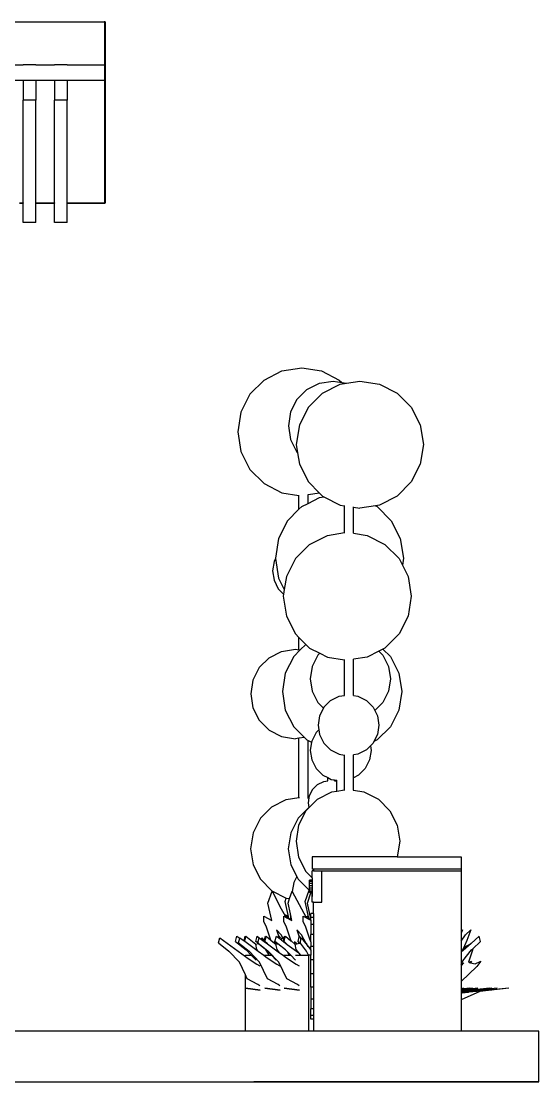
# Model space of a CAD drawing. Header units: metres. Extents: x 24.9 to 56.5, y 18.8 to 36.5.
# Drawn here: x 52.092 to 54.138, y 21.403 to 25.595 of the extents above; entities that cross this region are included whole.
import ezdxf

# ---------------------------------------------------------------- set-up
doc = ezdxf.new("R2010")
doc.units = ezdxf.units.M
doc.layers.add('Edges', color=7, linetype='Continuous')

# ---------------------------------------------------------------- blocks, each defined once
blk = doc.blocks.new('House of 70 sq. m.(753 sq.ft) rs')
at = {"layer": 'Edges'}
for p, q in [((-2.7375, 2.5489), (7.5107, 2.5489)), ((7.5107, 2.5489), (7.5107, 2.5507)), ((7.5107, 2.5489), (7.5125, 2.5489)), ((7.5107, 2.3789), (7.5107, 2.5489)), ((7.5125, 2.5489), (7.5125, 2.3789)), ((5.5292, 2.3789), (7.1875, 2.3789)), ((7.2375, 2.3789), (7.1875, 2.3789)), ((7.2375, 2.3789), (7.3125, 2.3789)), ((7.3625, 2.3789), (7.3125, 2.3789)), ((7.3625, 2.3789), (7.5107, 2.3789)), ((7.5125, 2.3789), (7.5107, 2.3172)), ((7.5107, 2.3789), (7.5125, 2.3789)), ((7.5107, 2.3172), (7.5107, 2.3789)), ((7.5125, 2.3789), (7.5125, 2.3172)), ((-2.7375, 2.3172), (7.5107, 2.3172)), ((7.1875, 2.3154), (7.1875, 2.2389)), ((7.2375, 2.3154), (7.2375, 2.2389)), ((7.3125, 2.3154), (7.3125, 2.2389)), ((7.3625, 2.3154), (7.3625, 2.2389)), ((7.5107, 1.8329), (7.5107, 2.3172)), ((7.5107, 2.3172), (7.5125, 2.3172)), ((7.5125, 2.3172), (7.5125, 1.8329)), ((7.2375, 2.2389), (7.1875, 2.2389)), ((7.1875, 1.8329), (7.1875, 2.2389)), ((7.2375, 1.8329), (7.2375, 2.2389)), ((7.3625, 2.2389), (7.3125, 2.2389)), ((7.3125, 1.8329), (7.3125, 2.2389)), ((7.3625, 1.8329), (7.3625, 2.2389)), ((7.1729, 1.8329), (7.1875, 1.8329)), ((7.1729, 1.831), (7.1875, 1.831)), ((7.1875, 1.8329), (7.1875, 1.831)), ((7.1875, 1.7546), (7.1875, 1.831)), ((7.2375, 1.8329), (7.3125, 1.8329)), ((7.2375, 1.831), (7.2375, 1.8329)), ((7.2375, 1.831), (7.3125, 1.831)), ((7.2375, 1.7546), (7.2375, 1.831)), ((7.3125, 1.8329), (7.3125, 1.831)), ((7.3125, 1.7546), (7.3125, 1.831)), ((7.3625, 1.8329), (7.5107, 1.8329)), ((7.3625, 1.831), (7.3625, 1.8329)), ((7.3625, 1.831), (7.5125, 1.831)), ((7.3625, 1.7546), (7.3625, 1.831)), ((7.5107, 1.8329), (7.5125, 1.8329)), ((7.5125, 1.831), (7.5125, 1.8329)), ((7.2375, 1.7546), (7.1875, 1.7546)), ((7.3625, 1.7546), (7.3125, 1.7546)), ((8.211, 1.1684), (8.2892, 1.1808)), ((8.2892, 1.1808), (8.3674, 1.1684)), ((8.1404, 1.1325), (8.0844, 1.0765)), ((8.1404, 1.1325), (8.211, 1.1684)), ((8.3674, 1.1684), (8.438, 1.1325)), ((8.438, 1.1325), (8.4473, 1.1232)), ((8.3098, 1.0947), (8.2706, 1.0555)), ((8.3098, 1.0947), (8.3591, 1.1198)), ((8.3591, 1.1198), (8.4138, 1.1285)), ((8.3714, 1.0805), (8.4414, 1.1162)), ((8.4138, 1.1285), (8.4473, 1.1232)), ((8.4414, 1.1162), (8.4665, 1.1201)), ((8.4473, 1.1232), (8.4665, 1.1201)), ((8.4665, 1.1201), (8.5191, 1.1285)), ((8.5191, 1.1285), (8.5968, 1.1162)), ((8.5968, 1.1162), (8.6669, 1.0805)), ((8.0844, 1.0765), (8.0485, 1.0059)), ((8.2706, 1.0555), (8.2455, 1.0062)), ((8.3714, 1.0805), (8.3158, 1.0249)), ((8.6669, 1.0805), (8.7225, 1.0249)), ((8.2455, 1.0062), (8.2368, 0.9515)), ((8.3158, 1.0249), (8.2801, 0.9548)), ((8.7225, 1.0249), (8.7582, 0.9548)), ((8.0485, 1.0059), (8.0361, 0.9277)), ((8.0361, 0.9277), (8.0485, 0.8495)), ((8.2368, 0.9515), (8.2455, 0.8968)), ((8.2801, 0.9548), (8.2678, 0.8771)), ((8.7582, 0.9548), (8.7705, 0.8771)), ((8.2455, 0.8968), (8.2706, 0.8474)), ((8.0485, 0.8495), (8.0844, 0.7789)), ((8.2678, 0.8771), (8.2728, 0.8452)), ((8.2706, 0.8474), (8.2728, 0.8452)), ((8.2728, 0.8452), (8.2801, 0.7994)), ((8.7705, 0.8771), (8.7582, 0.7994)), ((8.2801, 0.7994), (8.3158, 0.7294)), ((8.7582, 0.7994), (8.7225, 0.7294)), ((8.0844, 0.7789), (8.1404, 0.7229)), ((8.1404, 0.7229), (8.211, 0.687)), ((8.3158, 0.7294), (8.3594, 0.6857)), ((8.7225, 0.7294), (8.6669, 0.6738)), ((8.211, 0.687), (8.2784, 0.6763)), ((8.2784, 0.6214), (8.2784, 0.6763)), ((8.2784, 0.6763), (8.279, 0.6762)), ((8.3142, 0.6785), (8.3136, 0.6785)), ((8.3594, 0.6857), (8.3142, 0.6785)), ((8.3142, 0.645), (8.3142, 0.6785)), ((8.3594, 0.6857), (8.3714, 0.6738)), ((8.3601, 0.6684), (8.3767, 0.6711)), ((8.3714, 0.6738), (8.3767, 0.6711)), ((8.3767, 0.6711), (8.4414, 0.6381)), ((8.6669, 0.6738), (8.5968, 0.6381)), ((8.2896, 0.6325), (8.2784, 0.6214)), ((8.2896, 0.6325), (8.3142, 0.645)), ((8.3142, 0.645), (8.3601, 0.6684)), ((8.4414, 0.6381), (8.4586, 0.6353)), ((8.4586, 0.6353), (8.4586, 0.6359)), ((8.4586, 0.5291), (8.4586, 0.6353)), ((8.4943, 0.6297), (8.4943, 0.6309)), ((8.4943, 0.6297), (8.5191, 0.6258)), ((8.4943, 0.5269), (8.4943, 0.6297)), ((8.5811, 0.6356), (8.5191, 0.6258)), ((8.5968, 0.6381), (8.5811, 0.6356)), ((8.5811, 0.6356), (8.5871, 0.6325)), ((8.5871, 0.6325), (8.6431, 0.5765)), ((8.2784, 0.6214), (8.2336, 0.5765)), ((8.2336, 0.5765), (8.1976, 0.5059)), ((8.6431, 0.5765), (8.6791, 0.5059)), ((8.1976, 0.5059), (8.1852, 0.4277)), ((8.3206, 0.4825), (8.3911, 0.5184)), ((8.3911, 0.5184), (8.4586, 0.5291)), ((8.4586, 0.5291), (8.4592, 0.5292)), ((8.4937, 0.527), (8.4943, 0.5269)), ((8.4943, 0.5269), (8.5476, 0.5184)), ((8.5476, 0.5184), (8.6181, 0.4825)), ((8.6791, 0.5059), (8.6915, 0.4277)), ((8.3206, 0.4825), (8.2646, 0.4265)), ((8.6181, 0.4825), (8.6741, 0.4265)), ((8.1854, 0.4265), (8.1797, 0.4153)), ((8.1852, 0.4277), (8.1854, 0.4265)), ((8.1854, 0.4265), (8.1976, 0.3495)), ((8.2646, 0.4265), (8.2286, 0.3559)), ((8.6741, 0.4265), (8.6872, 0.4008)), ((8.6915, 0.4277), (8.6872, 0.4008)), ((8.1797, 0.4153), (8.1738, 0.3781)), ((8.1738, 0.3781), (8.1797, 0.3409)), ((8.6872, 0.4008), (8.7101, 0.3559)), ((8.1797, 0.3409), (8.1968, 0.3074)), ((8.1976, 0.3495), (8.2205, 0.3046)), ((8.2286, 0.3559), (8.2205, 0.3046)), ((8.7101, 0.3559), (8.7225, 0.2777)), ((8.1968, 0.3074), (8.2176, 0.2866)), ((8.2205, 0.3046), (8.2176, 0.2866)), ((8.2176, 0.2866), (8.2162, 0.2777)), ((8.2162, 0.2777), (8.2286, 0.1995)), ((8.7225, 0.2777), (8.7101, 0.1995)), ((8.2286, 0.1995), (8.2646, 0.1289)), ((8.7101, 0.1995), (8.6741, 0.1289)), ((8.2646, 0.1289), (8.2784, 0.115)), ((8.6741, 0.1289), (8.6181, 0.0729)), ((8.2784, 0.0663), (8.2784, 0.115)), ((8.2784, 0.115), (8.3059, 0.0876)), ((8.3059, 0.0876), (8.2838, 0.0654)), ((8.3059, 0.0876), (8.3206, 0.0729)), ((8.1606, 0.0347), (8.2099, 0.0598)), ((8.2099, 0.0598), (8.2646, 0.0685)), ((8.2838, 0.0654), (8.2578, 0.0395)), ((8.2646, 0.0685), (8.2784, 0.0663)), ((8.2784, 0.0663), (8.2838, 0.0654)), ((8.3206, 0.0729), (8.3609, 0.0524)), ((8.3533, 0.0448), (8.3308, 0.0005)), ((8.3609, 0.0524), (8.3533, 0.0448)), ((8.3609, 0.0524), (8.3911, 0.037)), ((8.5944, 0.0608), (8.5476, 0.037)), ((8.6103, 0.0689), (8.5944, 0.0608)), ((8.5944, 0.0608), (8.6104, 0.0448)), ((8.6181, 0.0729), (8.6103, 0.0689)), ((8.6103, 0.0689), (8.6397, 0.0395)), ((8.6104, 0.0448), (8.633, 0.0005)), ((8.1606, 0.0347), (8.1214, -0.0045)), ((8.2578, 0.0395), (8.2243, -0.0263)), ((8.3308, 0.0005), (8.323, -0.0486)), ((8.3911, 0.037), (8.4586, 0.0263)), ((8.4586, -0.114), (8.4586, 0.0263)), ((8.4586, 0.0263), (8.4592, 0.0262)), ((8.4943, 0.0285), (8.4937, 0.0285)), ((8.5476, 0.037), (8.4943, 0.0285)), ((8.4943, -0.1147), (8.4943, 0.0285)), ((8.633, 0.0005), (8.6408, -0.0486)), ((8.6397, 0.0395), (8.6732, -0.0263)), ((8.1214, -0.0045), (8.0963, -0.0538)), ((8.2243, -0.0263), (8.2128, -0.0992)), ((8.6732, -0.0263), (8.6848, -0.0992)), ((8.0963, -0.0538), (8.0876, -0.1085)), ((8.323, -0.0486), (8.3308, -0.0977)), ((8.6408, -0.0486), (8.633, -0.0977)), ((8.0876, -0.1085), (8.0963, -0.1632)), ((8.2128, -0.0992), (8.2243, -0.1721)), ((8.3308, -0.0977), (8.3533, -0.1419)), ((8.4036, -0.1345), (8.4371, -0.1174)), ((8.4371, -0.1174), (8.4586, -0.114)), ((8.4586, -0.1141), (8.4586, -0.114)), ((8.4943, -0.1147), (8.5115, -0.1174)), ((8.4943, -0.1148), (8.4943, -0.1147)), ((8.5115, -0.1174), (8.5451, -0.1345)), ((8.633, -0.0977), (8.6104, -0.1419)), ((8.6848, -0.0992), (8.6732, -0.1721)), ((8.0963, -0.1632), (8.1214, -0.2126)), ((8.3533, -0.1419), (8.3755, -0.1641)), ((8.3755, -0.1641), (8.3599, -0.1947)), ((8.377, -0.1612), (8.3755, -0.1641)), ((8.4036, -0.1345), (8.377, -0.1612)), ((8.5451, -0.1345), (8.5717, -0.1612)), ((8.5717, -0.1612), (8.5783, -0.1741)), ((8.6104, -0.1419), (8.5783, -0.1741)), ((8.2243, -0.1721), (8.2578, -0.2379)), ((8.3599, -0.1947), (8.354, -0.2319)), ((8.5783, -0.1741), (8.5888, -0.1947)), ((8.5888, -0.1947), (8.5947, -0.2319)), ((8.6732, -0.1721), (8.6397, -0.2379)), ((8.1214, -0.2126), (8.1606, -0.2517)), ((8.2578, -0.2379), (8.2999, -0.28)), ((8.3569, -0.2503), (8.346, -0.2612)), ((8.354, -0.2319), (8.3569, -0.2503)), ((8.3569, -0.2503), (8.3599, -0.2691)), ((8.6397, -0.2379), (8.5875, -0.2901)), ((8.5947, -0.2319), (8.5888, -0.2691)), ((8.1606, -0.2517), (8.2099, -0.2769)), ((8.2099, -0.2769), (8.2646, -0.2856)), ((8.2784, -0.2834), (8.2646, -0.2856)), ((8.2999, -0.28), (8.2784, -0.2834)), ((8.2784, -0.5175), (8.2784, -0.2834)), ((8.2999, -0.28), (8.3101, -0.2901)), ((8.3101, -0.2901), (8.3142, -0.2922)), ((8.3142, -0.5189), (8.3142, -0.2922)), ((8.3142, -0.2922), (8.3281, -0.2993)), ((8.346, -0.2612), (8.3289, -0.2947)), ((8.3599, -0.2691), (8.377, -0.3026)), ((8.5888, -0.2691), (8.5748, -0.2966)), ((8.5875, -0.2901), (8.5748, -0.2966)), ((8.3281, -0.2993), (8.323, -0.3319)), ((8.323, -0.3319), (8.3289, -0.3691)), ((8.3289, -0.2947), (8.3281, -0.2993)), ((8.377, -0.3026), (8.4036, -0.3293)), ((8.4036, -0.3293), (8.4371, -0.3464)), ((8.5451, -0.3293), (8.5115, -0.3464)), ((8.5608, -0.3135), (8.5451, -0.3293)), ((8.5637, -0.3319), (8.5578, -0.3691)), ((8.5717, -0.3026), (8.5608, -0.3135)), ((8.5608, -0.3135), (8.5637, -0.3319)), ((8.5748, -0.2966), (8.5717, -0.3026)), ((8.3289, -0.3691), (8.346, -0.4026)), ((8.4371, -0.3464), (8.4586, -0.3498)), ((8.4586, -0.3498), (8.4586, -0.3497)), ((8.4586, -0.4489), (8.4586, -0.3498)), ((8.5115, -0.3464), (8.4943, -0.3491)), ((8.4943, -0.3491), (8.4943, -0.349)), ((8.4943, -0.4394), (8.4943, -0.3491)), ((8.5578, -0.3691), (8.5407, -0.4026)), ((8.346, -0.4026), (8.3726, -0.4293)), ((8.5407, -0.4026), (8.5141, -0.4293)), ((8.3514, -0.4665), (8.3763, -0.4539)), ((8.3726, -0.4293), (8.3921, -0.4392)), ((8.3763, -0.4539), (8.3921, -0.4514)), ((8.3921, -0.4392), (8.4062, -0.4464)), ((8.3921, -0.4514), (8.3921, -0.4392)), ((8.3921, -0.4514), (8.3921, -0.4514)), ((8.4062, -0.4464), (8.4186, -0.4483)), ((8.4186, -0.4483), (8.4276, -0.4498)), ((8.4186, -0.4519), (8.4186, -0.4483)), ((8.4186, -0.4519), (8.4276, -0.4533)), ((8.4186, -0.4519), (8.4186, -0.4519)), ((8.4276, -0.4498), (8.4276, -0.4497)), ((8.4276, -0.4533), (8.4276, -0.4498)), ((8.4276, -0.4924), (8.4276, -0.4533)), ((8.4586, -0.4875), (8.4586, -0.4489)), ((8.5141, -0.4293), (8.4943, -0.4394)), ((8.4943, -0.4889), (8.4943, -0.4394)), ((8.3317, -0.4863), (8.3191, -0.5111)), ((8.3514, -0.4665), (8.3317, -0.4863)), ((8.3514, -0.5245), (8.4085, -0.4954)), ((8.4085, -0.4954), (8.4276, -0.4924)), ((8.4276, -0.4924), (8.4586, -0.4875)), ((8.4586, -0.4875), (8.4602, -0.4872)), ((8.4927, -0.4887), (8.4943, -0.4889)), ((8.4943, -0.4889), (8.5352, -0.4954)), ((8.5352, -0.4954), (8.5924, -0.5245)), ((8.1712, -0.5545), (8.2284, -0.5254)), ((8.2284, -0.5254), (8.2784, -0.5175)), ((8.2784, -0.5175), (8.2801, -0.5172)), ((8.3126, -0.5187), (8.3142, -0.5189)), ((8.3142, -0.5189), (8.3177, -0.5195)), ((8.3177, -0.5195), (8.3147, -0.5386)), ((8.3147, -0.5386), (8.3177, -0.5572)), ((8.3191, -0.5111), (8.3177, -0.5195)), ((8.3514, -0.5245), (8.3224, -0.5535)), ((8.5924, -0.5245), (8.6377, -0.5699)), ((8.1712, -0.5545), (8.1258, -0.5999)), ((8.3177, -0.5572), (8.275, -0.5999)), ((8.306, -0.5699), (8.2769, -0.627)), ((8.3224, -0.5535), (8.306, -0.5699)), ((8.3204, -0.5545), (8.3177, -0.5572)), ((8.3204, -0.5545), (8.3224, -0.5535)), ((8.6377, -0.5699), (8.6669, -0.627)), ((8.1258, -0.5999), (8.0967, -0.657)), ((8.275, -0.5999), (8.2459, -0.657)), ((8.2769, -0.627), (8.2668, -0.6904)), ((8.6669, -0.627), (8.6769, -0.6904)), ((8.0967, -0.657), (8.0867, -0.7204)), ((8.2459, -0.657), (8.2359, -0.7204)), ((8.2668, -0.6904), (8.2769, -0.7537)), ((8.6769, -0.6904), (8.6671, -0.7521)), ((8.0867, -0.7204), (8.0967, -0.7837)), ((8.2359, -0.7204), (8.2459, -0.7837)), ((8.2769, -0.7537), (8.306, -0.8109)), ((8.3307, -0.7521), (8.3307, -0.8015)), ((8.6671, -0.7521), (8.3307, -0.7521)), ((8.6671, -0.7521), (8.9199, -0.7521)), ((8.9199, -0.7521), (8.9199, -0.8015)), ((8.0967, -0.7837), (8.1258, -0.8409)), ((8.2459, -0.7837), (8.2695, -0.83)), ((8.2695, -0.83), (8.2577, -0.8532)), ((8.2695, -0.83), (8.275, -0.8409)), ((8.306, -0.8109), (8.3307, -0.8356)), ((8.3361, -0.8015), (8.3307, -0.8015)), ((8.3361, -0.8077), (8.3307, -0.8077)), ((8.3307, -0.8356), (8.3307, -0.8077)), ((8.3307, -0.8356), (8.3307, -0.8446)), ((8.3361, -0.8015), (8.3361, -0.8077)), ((8.9199, -0.8015), (8.3361, -0.8015)), ((8.3361, -0.8077), (8.3686, -0.8077)), ((8.3686, -0.8077), (8.9199, -0.8077)), ((8.3686, -0.9312), (8.3686, -0.8077)), ((8.9199, -0.8015), (8.9199, -0.8077)), ((8.9199, -0.8077), (8.9199, -1.0451)), ((8.1258, -0.8409), (8.1712, -0.8863)), ((8.2577, -0.8532), (8.252, -0.8891)), ((8.275, -0.8409), (8.3187, -0.8846)), ((8.3199, -0.8454), (8.3199, -0.8446)), ((8.3307, -0.8446), (8.3199, -0.8446)), ((8.3307, -0.8454), (8.3199, -0.8454)), ((8.3199, -0.8499), (8.3199, -0.8454)), ((8.3307, -0.8499), (8.3199, -0.8499)), ((8.3199, -0.8573), (8.3199, -0.8499)), ((8.3307, -0.8573), (8.3199, -0.8573)), ((8.3199, -0.8665), (8.3199, -0.8573)), ((8.3307, -0.8665), (8.3199, -0.8665)), ((8.3199, -0.8761), (8.3199, -0.8665)), ((8.3307, -0.8761), (8.3199, -0.8761)), ((8.3199, -0.8846), (8.3199, -0.8761)), ((8.3307, -0.8446), (8.3307, -0.8454)), ((8.3307, -0.8454), (8.3307, -0.8499)), ((8.3307, -0.8499), (8.3307, -0.8573)), ((8.3307, -0.8573), (8.3307, -0.8665)), ((8.3307, -0.8665), (8.3307, -0.8761)), ((8.3307, -0.8709), (8.3307, -0.8716)), ((8.3307, -0.8761), (8.3307, -0.8846)), ((8.3307, -0.878), (8.3307, -0.8814)), ((8.1557, -0.9351), (8.1719, -0.8882)), ((8.1712, -0.8863), (8.2284, -0.9154)), ((8.1719, -0.8882), (8.2084, -0.9575)), ((8.2236, -0.9293), (8.2284, -0.9154)), ((8.2284, -0.9154), (8.2284, -0.9154)), ((8.2284, -0.9154), (8.2414, -0.9174)), ((8.2354, -0.9351), (8.2414, -0.9174)), ((8.2414, -0.9174), (8.2515, -0.8882)), ((8.2515, -0.8882), (8.252, -0.8891)), ((8.252, -0.8891), (8.2881, -0.9575)), ((8.3033, -0.9293), (8.3187, -0.8846)), ((8.3115, -0.9351), (8.3256, -0.8943)), ((8.3187, -0.8846), (8.3199, -0.8858)), ((8.3307, -0.8846), (8.3199, -0.8846)), ((8.3199, -0.8846), (8.3199, -0.8858)), ((8.3199, -0.8908), (8.3199, -0.8858)), ((8.3307, -0.8908), (8.3199, -0.8908)), ((8.3199, -0.8937), (8.3199, -0.8908)), ((8.3253, -0.8937), (8.3199, -0.8937)), ((8.3253, -0.8937), (8.3256, -0.8943)), ((8.3258, -0.8937), (8.3253, -0.8937)), ((8.3256, -0.8943), (8.3258, -0.8937)), ((8.3305, -0.8937), (8.3258, -0.8937)), ((8.3305, -0.8937), (8.3307, -0.894)), ((8.3307, -0.8937), (8.3305, -0.8937)), ((8.3307, -0.8846), (8.3307, -0.8908)), ((8.3307, -0.8847), (8.3307, -0.8906)), ((8.3307, -0.8905), (8.3307, -0.8986)), ((8.3307, -0.8908), (8.3307, -0.8937)), ((8.3307, -0.8937), (8.3307, -0.894)), ((8.3307, -0.9312), (8.3307, -0.894)), ((8.3307, -0.8952), (8.3307, -0.9051)), ((8.3307, -0.8985), (8.3307, -0.9096)), ((8.1711, -1.0039), (8.1557, -0.9351)), ((8.2084, -0.9575), (8.2235, -0.9852)), ((8.2368, -0.9883), (8.2236, -0.9293)), ((8.245, -0.9782), (8.2354, -0.9351)), ((8.2881, -0.9575), (8.3068, -0.992)), ((8.3178, -0.9945), (8.3033, -0.9293)), ((8.3253, -0.9968), (8.3115, -0.9351)), ((8.3361, -0.9312), (8.3307, -0.9312)), ((8.3361, -0.9312), (8.3686, -0.9312)), ((8.3361, -0.9763), (8.3361, -0.9312)), ((8.1394, -1.0083), (8.1395, -0.9872)), ((8.1395, -0.9872), (8.1711, -1.0039)), ((8.219, -1.0083), (8.2192, -0.9872)), ((8.2192, -0.9872), (8.2268, -0.9913)), ((8.2235, -0.9852), (8.2235, -0.9815)), ((8.2235, -0.9815), (8.225, -0.9824)), ((8.2235, -0.9852), (8.2268, -0.9913)), ((8.225, -0.9815), (8.2368, -0.9883)), ((8.225, -0.9824), (8.225, -0.9815)), ((8.225, -0.9824), (8.2371, -0.9896)), ((8.2268, -0.9913), (8.2303, -0.9931)), ((8.2303, -0.9931), (8.2304, -0.9872)), ((8.2303, -0.9931), (8.245, -1.0009)), ((8.2304, -0.9872), (8.2382, -0.9945)), ((8.2371, -0.9896), (8.2368, -0.9883)), ((8.2382, -0.9945), (8.2371, -0.9896)), ((8.2382, -0.9945), (8.245, -1.0009)), ((8.2481, -1.0025), (8.245, -0.9782)), ((8.2508, -1.0039), (8.245, -0.9782)), ((8.245, -1.0009), (8.2481, -1.0025)), ((8.2481, -1.0025), (8.2508, -1.0039)), ((8.2952, -1.0083), (8.2953, -0.9872)), ((8.2953, -0.9872), (8.3079, -0.9939)), ((8.3068, -0.992), (8.31, -0.9936)), ((8.3068, -0.992), (8.3079, -0.9939)), ((8.3079, -0.9939), (8.31, -0.995)), ((8.31, -0.9872), (8.3178, -0.9945)), ((8.31, -0.9936), (8.31, -0.9872)), ((8.31, -0.995), (8.31, -0.9936)), ((8.31, -0.995), (8.3253, -1.0031)), ((8.3178, -0.9945), (8.3253, -1.0015)), ((8.3253, -0.9769), (8.3253, -0.9763)), ((8.3361, -0.9763), (8.3253, -0.9763)), ((8.3361, -0.9769), (8.3253, -0.9769)), ((8.3253, -0.9917), (8.3253, -0.9769)), ((8.3361, -0.9917), (8.3253, -0.9917)), ((8.3253, -0.9968), (8.3253, -0.9917)), ((8.3253, -1.0015), (8.3253, -0.9968)), ((8.3253, -1.0031), (8.3253, -1.0015)), ((8.3253, -1.0031), (8.3253, -1.0196)), ((8.3361, -0.9763), (8.3361, -0.9769)), ((8.3361, -0.9769), (8.3361, -0.9917)), ((8.3361, -0.9917), (8.3361, -1.0196)), ((8.1498, -1.0297), (8.1394, -1.0083)), ((8.1653, -1.0777), (8.1498, -1.0297)), ((8.2082, -1.061), (8.1901, -1.0402)), ((8.1901, -1.0402), (8.199, -1.0683)), ((8.2294, -1.0297), (8.219, -1.0083)), ((8.245, -1.0777), (8.2294, -1.0297)), ((8.2879, -1.061), (8.2697, -1.0402)), ((8.2697, -1.0402), (8.2786, -1.0683)), ((8.3056, -1.0297), (8.2952, -1.0083)), ((8.3211, -1.0777), (8.3056, -1.0297)), ((8.3361, -1.0196), (8.3253, -1.0196)), ((8.3253, -1.0196), (8.3253, -1.0588)), ((8.3361, -1.0196), (8.3361, -1.0588)), ((8.9246, -1.0402), (8.9199, -1.0538)), ((8.9199, -1.0451), (8.9246, -1.0402)), ((8.9199, -1.0451), (8.9199, -1.0538)), ((8.9367, -1.061), (8.9583, -1.0402)), ((8.9583, -1.0402), (8.9423, -1.0827)), ((7.9598, -1.0928), (7.9653, -1.0719)), ((7.9653, -1.0719), (8.0669, -1.1469)), ((8.0277, -1.087), (8.0332, -1.0661)), ((8.0277, -1.087), (8.0693, -1.1199)), ((8.0332, -1.0661), (8.0443, -1.0744)), ((8.0395, -1.0928), (8.0443, -1.0744)), ((8.0443, -1.0744), (8.0449, -1.0719)), ((8.0449, -1.0719), (8.0615, -1.0841)), ((8.0615, -1.0841), (8.0658, -1.0661)), ((8.0615, -1.0841), (8.0643, -1.0861)), ((8.0643, -1.0861), (8.0684, -1.0683)), ((8.0643, -1.0861), (8.1173, -1.1253)), ((8.0658, -1.0661), (8.0684, -1.0683)), ((8.0684, -1.0683), (8.0689, -1.0661)), ((8.0689, -1.0661), (8.1073, -1.098)), ((8.1073, -1.087), (8.1128, -1.0661)), ((8.1178, -1.0953), (8.1073, -1.087)), ((8.1128, -1.0661), (8.121, -1.0722)), ((8.1156, -1.0928), (8.121, -1.0722)), ((8.121, -1.0722), (8.1211, -1.0719)), ((8.1211, -1.0719), (8.1304, -1.0787)), ((8.1304, -1.0787), (8.1314, -1.0719)), ((8.1304, -1.0787), (8.1406, -1.0863)), ((8.1314, -1.0719), (8.1411, -1.0844)), ((8.1406, -1.0863), (8.1411, -1.0844)), ((8.1406, -1.0863), (8.1537, -1.0959)), ((8.1411, -1.0844), (8.1455, -1.0661)), ((8.1437, -1.087), (8.1481, -1.0683)), ((8.1537, -1.0959), (8.1437, -1.087)), ((8.1455, -1.0661), (8.1481, -1.0683)), ((8.1481, -1.0683), (8.1486, -1.0661)), ((8.1486, -1.0661), (8.1669, -1.0814)), ((8.1669, -1.0814), (8.1653, -1.0777)), ((8.1669, -1.0814), (8.1812, -1.0933)), ((8.1806, -1.0888), (8.1812, -1.0933)), ((8.1917, -1.0963), (8.1806, -1.0888)), ((8.1835, -1.087), (8.189, -1.0661)), ((8.1946, -1.0958), (8.1835, -1.087)), ((8.189, -1.0661), (8.1983, -1.073)), ((8.1983, -1.073), (8.199, -1.0683)), ((8.1983, -1.073), (8.2049, -1.0779)), ((8.199, -1.0683), (8.1993, -1.0661)), ((8.1993, -1.0661), (8.2049, -1.0735)), ((8.2049, -1.0779), (8.2096, -1.0814)), ((8.2185, -1.079), (8.2082, -1.061)), ((8.2096, -1.0814), (8.2111, -1.0719)), ((8.2096, -1.0814), (8.2167, -1.0866)), ((8.2111, -1.0719), (8.2181, -1.081)), ((8.2167, -1.0866), (8.2181, -1.081)), ((8.2167, -1.0866), (8.2324, -1.0982)), ((8.2181, -1.081), (8.2185, -1.079)), ((8.2185, -1.079), (8.2216, -1.0661)), ((8.2199, -1.087), (8.2242, -1.0683)), ((8.2324, -1.0982), (8.2199, -1.087)), ((8.2216, -1.0661), (8.2242, -1.0683)), ((8.2242, -1.0683), (8.2247, -1.0661)), ((8.2247, -1.0661), (8.2466, -1.0843)), ((8.245, -1.0778), (8.245, -1.0777)), ((8.2466, -1.0843), (8.245, -1.0778)), ((8.2484, -1.0858), (8.245, -1.0778)), ((8.2466, -1.0843), (8.2484, -1.0858)), ((8.2484, -1.0858), (8.2613, -1.0966)), ((8.2602, -1.0888), (8.2613, -1.0966)), ((8.2706, -1.0958), (8.2602, -1.0888)), ((8.2758, -1.087), (8.2786, -1.0683)), ((8.2809, -1.0941), (8.2758, -1.087)), ((8.2786, -1.0683), (8.2789, -1.0661)), ((8.2789, -1.0661), (8.2845, -1.0735)), ((8.2841, -1.0928), (8.2849, -1.0873)), ((8.2845, -1.0863), (8.2849, -1.0873)), ((8.2849, -1.0873), (8.2872, -1.0719)), ((8.2872, -1.0719), (8.3038, -1.0935)), ((8.3061, -1.0928), (8.2879, -1.061)), ((8.3253, -1.0877), (8.3211, -1.0777)), ((8.3361, -1.0588), (8.3253, -1.0588)), ((8.3253, -1.0877), (8.3253, -1.0588)), ((8.3253, -1.0877), (8.3253, -1.1066)), ((8.3361, -1.0588), (8.3361, -1.1066)), ((8.9199, -1.0538), (8.9199, -1.0856)), ((8.9199, -1.0856), (8.9367, -1.061)), ((8.9199, -1.0856), (8.9199, -1.1291)), ((8.9423, -1.0827), (8.9326, -1.1041)), ((8.9914, -1.0661), (8.9586, -1.095)), ((8.996, -1.087), (8.9652, -1.1162)), ((8.996, -1.087), (8.9914, -1.0661)), ((7.9598, -1.0928), (8.0014, -1.1257)), ((8.0431, -1.1693), (8.0014, -1.1257)), ((8.0395, -1.0928), (8.0811, -1.1257)), ((8.0899, -1.1415), (8.0693, -1.1199)), ((8.1227, -1.1693), (8.0811, -1.1257)), ((8.107, -1.0971), (8.1178, -1.0953)), ((8.1073, -1.098), (8.107, -1.0971)), ((8.1122, -1.1185), (8.1073, -1.098)), ((8.1173, -1.1253), (8.1122, -1.1185)), ((8.1156, -1.0928), (8.1572, -1.1257)), ((8.1173, -1.1253), (8.1393, -1.1415)), ((8.1178, -1.0953), (8.1463, -1.1179)), ((8.1519, -1.1257), (8.1463, -1.1179)), ((8.1489, -1.1199), (8.1463, -1.1179)), ((8.1696, -1.1415), (8.1489, -1.1199)), ((8.1605, -1.1415), (8.1519, -1.1257)), ((8.1537, -1.0959), (8.2013, -1.1311)), ((8.1989, -1.1693), (8.1572, -1.1257)), ((8.1812, -1.0933), (8.1869, -1.098)), ((8.1867, -1.0971), (8.1917, -1.0963)), ((8.1869, -1.098), (8.1867, -1.0971)), ((8.1918, -1.1185), (8.1869, -1.098)), ((8.1917, -1.0963), (8.1946, -1.0958)), ((8.2013, -1.1311), (8.1918, -1.1185)), ((8.2251, -1.1199), (8.1946, -1.0958)), ((8.2013, -1.1311), (8.2154, -1.1415)), ((8.2329, -1.1281), (8.2251, -1.1199)), ((8.2324, -1.0982), (8.2781, -1.1319)), ((8.2402, -1.1415), (8.2329, -1.1281)), ((8.2457, -1.1415), (8.2329, -1.1281)), ((8.2613, -1.0966), (8.2631, -1.098)), ((8.2628, -1.0971), (8.2706, -1.0958)), ((8.2631, -1.098), (8.2628, -1.0971)), ((8.2679, -1.1185), (8.2631, -1.098)), ((8.2781, -1.1319), (8.2679, -1.1185)), ((8.2706, -1.0958), (8.2809, -1.0941)), ((8.2809, -1.0941), (8.2846, -1.0934)), ((8.2846, -1.0934), (8.2841, -1.0928)), ((8.3077, -1.1257), (8.2846, -1.0934)), ((8.3038, -1.0935), (8.3061, -1.0928)), ((8.3038, -1.0935), (8.3105, -1.1021)), ((8.3061, -1.0928), (8.3066, -1.0926)), ((8.3066, -1.0926), (8.308, -1.0962)), ((8.3163, -1.1415), (8.3077, -1.1257)), ((8.3142, -1.107), (8.308, -1.0962)), ((8.308, -1.0962), (8.3105, -1.1021)), ((8.3105, -1.1021), (8.3142, -1.107)), ((8.3142, -1.107), (8.3155, -1.1086)), ((8.3253, -1.1134), (8.3155, -1.1086)), ((8.3155, -1.1086), (8.3253, -1.1214)), ((8.3361, -1.1066), (8.3253, -1.1066)), ((8.3253, -1.1134), (8.3253, -1.1066)), ((8.3253, -1.1214), (8.3253, -1.1134)), ((8.3253, -1.1214), (8.3253, -1.1415)), ((8.3361, -1.1066), (8.3361, -1.1597)), ((8.9223, -1.127), (8.9199, -1.1291)), ((8.9199, -1.1291), (8.9199, -1.1791)), ((8.9326, -1.1041), (8.9223, -1.127)), ((8.927, -1.1228), (8.9223, -1.127)), ((8.9262, -1.1636), (8.9611, -1.1199)), ((8.9586, -1.095), (8.927, -1.1228)), ((8.927, -1.1228), (8.9305, -1.1187)), ((8.9326, -1.1041), (8.9305, -1.1187)), ((8.9305, -1.1187), (8.9424, -1.1042)), ((8.9424, -1.1042), (8.9586, -1.095)), ((8.9644, -1.121), (8.9483, -1.1689)), ((8.9611, -1.1199), (8.9652, -1.1162)), ((8.9652, -1.1162), (8.9644, -1.121)), ((8.0669, -1.2189), (8.0431, -1.1693)), ((8.0669, -1.1415), (8.0899, -1.1415)), ((8.0669, -1.1469), (8.0669, -1.1415)), ((8.0669, -1.1469), (8.0697, -1.1489)), ((8.0697, -1.1489), (8.1117, -1.1768)), ((8.1088, -1.1613), (8.0899, -1.1415)), ((8.1538, -1.234), (8.1227, -1.1693)), ((8.1393, -1.1415), (8.1605, -1.1415)), ((8.1393, -1.1415), (8.1493, -1.1489)), ((8.1493, -1.1489), (8.1913, -1.1768)), ((8.1605, -1.1415), (8.1696, -1.1415)), ((8.1885, -1.1613), (8.1696, -1.1415)), ((8.23, -1.234), (8.1989, -1.1693)), ((8.2154, -1.1415), (8.2402, -1.1415)), ((8.2154, -1.1415), (8.2254, -1.1489)), ((8.2254, -1.1489), (8.2675, -1.1768)), ((8.2402, -1.1415), (8.2457, -1.1415)), ((8.2646, -1.1613), (8.2457, -1.1415)), ((8.2646, -1.1415), (8.2853, -1.1415)), ((8.2853, -1.1415), (8.2781, -1.1319)), ((8.2853, -1.1415), (8.3163, -1.1415)), ((8.3163, -1.1415), (8.3169, -1.1415)), ((8.3253, -1.1415), (8.3169, -1.1415)), ((8.3169, -1.4415), (8.3169, -1.1415)), ((8.3253, -1.1597), (8.3253, -1.1415)), ((8.3361, -1.1597), (8.3253, -1.1597)), ((8.3253, -1.2145), (8.3253, -1.1597)), ((8.3361, -1.1597), (8.3361, -1.2145)), ((8.9297, -1.1708), (8.9199, -1.1835)), ((8.9218, -1.1745), (8.9262, -1.1636)), ((8.9218, -1.1745), (8.9297, -1.1708)), ((8.9483, -1.1689), (8.9514, -1.1697)), ((8.9514, -1.1697), (8.9604, -1.1651)), ((8.9514, -1.1697), (8.9564, -1.1708)), ((8.9604, -1.1651), (8.9564, -1.1708)), ((8.9564, -1.1708), (8.9757, -1.1752)), ((8.9757, -1.1752), (8.9975, -1.1651)), ((8.9975, -1.1651), (8.9813, -1.1862)), ((8.1117, -1.1768), (8.1231, -1.1829)), ((8.1913, -1.1768), (8.2027, -1.1829)), ((8.2675, -1.1768), (8.2789, -1.1829)), ((8.3361, -1.2145), (8.3253, -1.2145)), ((8.3253, -1.2673), (8.3253, -1.2145)), ((8.3361, -1.2145), (8.3361, -1.2673)), ((8.9199, -1.1791), (8.9218, -1.1745)), ((8.9199, -1.1791), (8.9199, -1.1835)), ((8.9199, -1.1835), (8.9199, -1.2452)), ((8.9813, -1.1862), (8.9199, -1.2452)), ((8.0669, -1.272), (8.0669, -1.2189)), ((8.0742, -1.234), (8.0669, -1.2189)), ((8.1164, -1.2567), (8.0742, -1.234)), ((8.1231, -1.2617), (8.1164, -1.2567)), ((8.196, -1.2567), (8.1538, -1.234)), ((8.2027, -1.2617), (8.196, -1.2567)), ((8.2722, -1.2567), (8.23, -1.234)), ((8.2789, -1.2617), (8.2722, -1.2567)), ((8.9199, -1.2452), (8.9199, -1.2734)), ((8.0669, -1.272), (8.064, -1.2717)), ((8.0669, -1.4415), (8.0669, -1.272)), ((8.1246, -1.2789), (8.0669, -1.272)), ((8.0669, -1.272), (8.1246, -1.2794)), ((8.2043, -1.2789), (8.1436, -1.2717)), ((8.1436, -1.2717), (8.2043, -1.2794)), ((8.2804, -1.2789), (8.2198, -1.2717)), ((8.2198, -1.2717), (8.2804, -1.2794)), ((8.3361, -1.2673), (8.3253, -1.2673)), ((8.3253, -1.2673), (8.3253, -1.3145)), ((8.3361, -1.2673), (8.3361, -1.3145)), ((8.9295, -1.2717), (8.9199, -1.2735)), ((8.9199, -1.2734), (8.9295, -1.2717)), ((8.9528, -1.2717), (8.9199, -1.2752)), ((8.9199, -1.275), (8.9528, -1.2717)), ((9.0324, -1.2717), (8.9199, -1.2837)), ((8.9199, -1.283), (9.0324, -1.2717)), ((8.9857, -1.2717), (8.9199, -1.2794)), ((8.9199, -1.2789), (8.9857, -1.2717)), ((8.9645, -1.2717), (8.9199, -1.2771)), ((8.9199, -1.2767), (8.9645, -1.2717)), ((8.9199, -1.2854), (9.0407, -1.2717)), ((8.9199, -1.2734), (8.9199, -1.2735)), ((8.9199, -1.2735), (8.9199, -1.275)), ((8.9199, -1.275), (8.9199, -1.2752)), ((8.9199, -1.2752), (8.9199, -1.2767)), ((8.9199, -1.2767), (8.9199, -1.2771)), ((8.9199, -1.2771), (8.9199, -1.2789)), ((8.9645, -1.2774), (8.9199, -1.2822)), ((8.9199, -1.2819), (8.9645, -1.2774)), ((8.9199, -1.2789), (8.9199, -1.2794)), ((8.9199, -1.2794), (8.9199, -1.2819)), ((8.9199, -1.2819), (8.9199, -1.2822)), ((8.9199, -1.2822), (8.9199, -1.283)), ((8.9199, -1.283), (8.9199, -1.2837)), ((8.9199, -1.2837), (8.9199, -1.2854)), ((8.993, -1.284), (8.9199, -1.3178)), ((8.9199, -1.2854), (8.9199, -1.2873)), ((8.9199, -1.2873), (8.9351, -1.2856)), ((8.9199, -1.2895), (8.9517, -1.2863)), ((8.9199, -1.2873), (8.9199, -1.2895)), ((8.9199, -1.2895), (8.9199, -1.2922)), ((8.9241, -1.2902), (8.9199, -1.2922)), ((8.9199, -1.2922), (8.9199, -1.3178)), ((8.9241, -1.2902), (8.949, -1.2877)), ((8.9252, -1.2898), (8.9241, -1.2902)), ((8.9503, -1.2871), (8.9252, -1.2898)), ((9.0619, -1.2717), (8.9351, -1.2856)), ((8.9382, -1.284), (8.9351, -1.2856)), ((9.0407, -1.2717), (8.9382, -1.284)), ((9.1086, -1.2717), (8.949, -1.2877)), ((8.9503, -1.2871), (8.949, -1.2877)), ((9.0407, -1.2774), (8.9503, -1.2871)), ((8.9517, -1.2863), (9.0407, -1.2774)), ((8.9563, -1.284), (8.9517, -1.2863)), ((9.0619, -1.2717), (8.9563, -1.284)), ((9.1086, -1.2717), (8.993, -1.284)), ((8.3361, -1.3145), (8.3253, -1.3145)), ((8.3253, -1.3145), (8.3253, -1.3528)), ((8.3361, -1.3145), (8.3361, -1.3528)), ((8.9199, -1.3178), (8.9199, -1.4415)), ((8.3361, -1.3528), (8.3253, -1.3528)), ((8.3253, -1.3797), (8.3253, -1.3528)), ((8.3361, -1.3797), (8.3253, -1.3797)), ((8.3253, -1.3933), (8.3253, -1.3797)), ((8.3361, -1.3528), (8.3361, -1.3797)), ((8.3361, -1.3797), (8.3361, -1.3933)), ((8.3361, -1.3933), (8.3253, -1.3933)), ((8.3361, -1.3933), (8.3361, -1.4415)), ((8.0669, -1.4415), (7.0419, -1.4415)), ((8.3169, -1.4415), (8.0669, -1.4415)), ((8.3361, -1.4415), (8.3169, -1.4415)), ((8.9199, -1.4415), (8.3361, -1.4415)), ((9.2266, -1.4415), (8.9199, -1.4415)), ((9.2266, -1.6415), (9.2266, -1.4415)), ((-8.4331, -1.6415), (9.2266, -1.6415)), ((-8.4331, -1.6415), (8.5669, -1.6415)), ((-8.4331, -1.6415), (9.0669, -1.6415)), ((5.1669, -1.6415), (9.2266, -1.6415)), ((6.5669, -1.6415), (8.7079, -1.6415)), ((6.5669, -1.6415), (8.5669, -1.6415)), ((8.1004, -1.6415), (8.9002, -1.6415)), ((8.9002, -1.6415), (8.1004, -1.6415)), ((8.1345, -1.6415), (8.866, -1.6415)), ((8.866, -1.6415), (8.1345, -1.6415)), ((8.1345, -1.6415), (8.866, -1.6415)), ((8.866, -1.6415), (8.1345, -1.6415)), ((8.2502, -1.6415), (8.8502, -1.6415)), ((8.8502, -1.6415), (8.2502, -1.6415)), ((8.3502, -1.6415), (8.3504, -1.6415)), ((8.3504, -1.6415), (8.3502, -1.6415)), ((8.3504, -1.6415), (8.351, -1.6415)), ((8.351, -1.6415), (8.3504, -1.6415)), ((8.351, -1.6415), (8.3521, -1.6415)), ((8.3521, -1.6415), (8.351, -1.6415)), ((8.3521, -1.6415), (8.3535, -1.6415)), ((8.3535, -1.6415), (8.3521, -1.6415)), ((8.3535, -1.6415), (8.3553, -1.6415)), ((8.3553, -1.6415), (8.3535, -1.6415)), ((8.3553, -1.6415), (8.3575, -1.6415)), ((8.3575, -1.6415), (8.3553, -1.6415)), ((8.3575, -1.6415), (8.3599, -1.6415)), ((8.3599, -1.6415), (8.3575, -1.6415)), ((8.3599, -1.6415), (8.3627, -1.6415)), ((8.3627, -1.6415), (8.3599, -1.6415)), ((8.3627, -1.6415), (8.3656, -1.6415)), ((8.3656, -1.6415), (8.3627, -1.6415)), ((8.3656, -1.6415), (8.3687, -1.6415)), ((8.3687, -1.6415), (8.3656, -1.6415)), ((8.3687, -1.6415), (8.3719, -1.6415)), ((8.3719, -1.6415), (8.3687, -1.6415)), ((8.3719, -1.6415), (8.3752, -1.6415)), ((8.3752, -1.6415), (8.3719, -1.6415)), ((8.3752, -1.6415), (8.7752, -1.6415)), ((8.7752, -1.6415), (8.3752, -1.6415)), ((8.4002, -1.6415), (8.4006, -1.6415)), ((8.4006, -1.6415), (8.4002, -1.6415)), ((8.4006, -1.6415), (8.4018, -1.6415)), ((8.4018, -1.6415), (8.4006, -1.6415)), ((8.4018, -1.6415), (8.4038, -1.6415)), ((8.4038, -1.6415), (8.4018, -1.6415)), ((8.4038, -1.6415), (8.4064, -1.6415)), ((8.4064, -1.6415), (8.4038, -1.6415)), ((8.4064, -1.6415), (8.4094, -1.6415)), ((8.4094, -1.6415), (8.4064, -1.6415)), ((8.4094, -1.6415), (8.4127, -1.6415)), ((8.4127, -1.6415), (8.4094, -1.6415)), ((8.4127, -1.6415), (8.4159, -1.6415)), ((8.4159, -1.6415), (8.4127, -1.6415)), ((8.4159, -1.6415), (8.4189, -1.6415)), ((8.4189, -1.6415), (8.4159, -1.6415)), ((8.4189, -1.6415), (8.4215, -1.6415)), ((8.4215, -1.6415), (8.4189, -1.6415)), ((8.4215, -1.6415), (8.4235, -1.6415)), ((8.4235, -1.6415), (8.4215, -1.6415)), ((8.4235, -1.6415), (8.4247, -1.6415)), ((8.4247, -1.6415), (8.4235, -1.6415)), ((8.4247, -1.6415), (8.4252, -1.6415)), ((8.4252, -1.6415), (8.4247, -1.6415)), ((9.0669, -1.6415), (8.5669, -1.6415)), ((9.2266, -1.6415), (8.7079, -1.6415)), ((8.7752, -1.6415), (8.7784, -1.6415)), ((8.7784, -1.6415), (8.7752, -1.6415)), ((8.7779, -1.6415), (8.777, -1.6415)), ((8.777, -1.6415), (8.7779, -1.6415)), ((8.7804, -1.6415), (8.7779, -1.6415)), ((8.7779, -1.6415), (8.7804, -1.6415)), ((8.7784, -1.6415), (8.7816, -1.6415)), ((8.7816, -1.6415), (8.7784, -1.6415)), ((8.7844, -1.6415), (8.7804, -1.6415)), ((8.7804, -1.6415), (8.7844, -1.6415)), ((8.7816, -1.6415), (8.7847, -1.6415)), ((8.7847, -1.6415), (8.7816, -1.6415)), ((8.7895, -1.6415), (8.7844, -1.6415)), ((8.7844, -1.6415), (8.7895, -1.6415)), ((8.7847, -1.6415), (8.7877, -1.6415)), ((8.7877, -1.6415), (8.7847, -1.6415)), ((8.7877, -1.6415), (8.7904, -1.6415)), ((8.7904, -1.6415), (8.7877, -1.6415)), ((8.7956, -1.6415), (8.7895, -1.6415)), ((8.7895, -1.6415), (8.7956, -1.6415)), ((8.7904, -1.6415), (8.7928, -1.6415)), ((8.7928, -1.6415), (8.7904, -1.6415)), ((8.7928, -1.6415), (8.795, -1.6415)), ((8.795, -1.6415), (8.7928, -1.6415)), ((8.795, -1.6415), (8.7968, -1.6415)), ((8.7968, -1.6415), (8.795, -1.6415)), ((8.8021, -1.6415), (8.7956, -1.6415)), ((8.7956, -1.6415), (8.8021, -1.6415)), ((8.7968, -1.6415), (8.7983, -1.6415)), ((8.7983, -1.6415), (8.7968, -1.6415)), ((8.7983, -1.6415), (8.7993, -1.6415)), ((8.7993, -1.6415), (8.7983, -1.6415)), ((8.7993, -1.6415), (8.7999, -1.6415)), ((8.7999, -1.6415), (8.7993, -1.6415)), ((8.7999, -1.6415), (8.8002, -1.6415)), ((8.8002, -1.6415), (8.7999, -1.6415)), ((8.8021, -1.6415), (8.8085, -1.6415)), ((8.8085, -1.6415), (8.8021, -1.6415)), ((8.8085, -1.6415), (8.8146, -1.6415)), ((8.8146, -1.6415), (8.8085, -1.6415)), ((8.8146, -1.6415), (8.8198, -1.6415)), ((8.8198, -1.6415), (8.8146, -1.6415)), ((8.8198, -1.6415), (8.8237, -1.6415)), ((8.8237, -1.6415), (8.8198, -1.6415)), ((8.8237, -1.6415), (8.8262, -1.6415)), ((8.8262, -1.6415), (8.8237, -1.6415)), ((8.8262, -1.6415), (8.8271, -1.6415)), ((8.8271, -1.6415), (8.8262, -1.6415)), ((8.9002, -1.6415), (8.8502, -1.6415)), ((8.8502, -1.6415), (8.9002, -1.6415))]:
    blk.add_line(p, q, dxfattribs=at)

msp = doc.modelspace()

# ---------------------------------------------------------------- block references
msp.add_blockref('House of 70 sq. m.(753 sq.ft) rs', (44.9116, 23.044))

doc.saveas('drawing.dxf')
